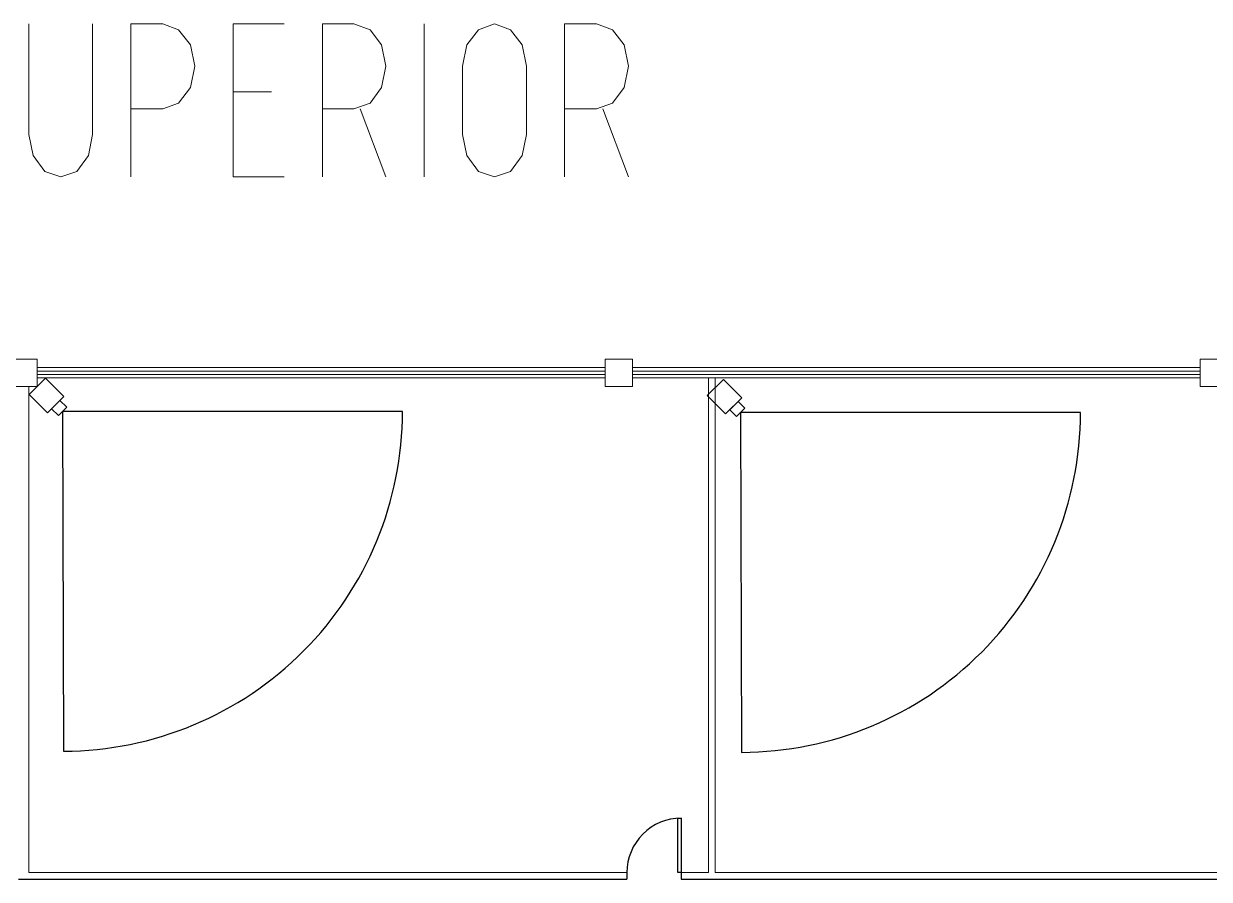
# Model space of a CAD drawing. Header units: millimetres. Extents: x 10.1 to 89.3, y 2.6 to 32.6.
# Drawn here: x 45.31 to 62.75, y 20.06 to 32.64 of the extents above; entities that cross this region are included whole.
import ezdxf

# ---------------------------------------------------------------- set-up
doc = ezdxf.new("R2010")
doc.units = ezdxf.units.MM
doc.layers.add('cameras', color=7, linetype='Continuous')

msp = doc.modelspace()

# ---------------------------------------------------------------- linework, layer by layer
for p, q in [((54.186, 20.156), (54.186, 20.056)), ((54.986, 20.156), (54.986, 20.056)), ((45.236, 20.056), (45.386, 20.056)), ((45.386, 20.056), (54.186, 20.056)), ((54.986, 20.056), (64.286, 20.056))]:
    msp.add_line(p, q)
at = {"color": 1, "lineweight": 0}
for points in [[(45.386, 32.644), (45.386, 31.016), (45.449, 30.703), (45.624, 30.471), (45.856, 30.39), (46.094, 30.471), (46.263, 30.703), (46.325, 31.016), (46.325, 32.644)], [(46.889, 30.39), (46.889, 32.644), (47.359, 32.644)], [(47.359, 31.392), (47.59, 31.473), (47.766, 31.705), (47.828, 32.018), (47.766, 32.331), (47.59, 32.556), (47.359, 32.644)], [(49.143, 30.39), (48.392, 30.39), (48.392, 32.644), (49.143, 32.644)], [(49.707, 30.39), (49.707, 32.644), (50.171, 32.644)], [(50.171, 31.392), (50.408, 31.473), (50.578, 31.705), (50.64, 32.018), (50.578, 32.331), (50.408, 32.556), (50.171, 32.644)], [(51.204, 30.39), (51.204, 32.644)], [(52.707, 32.018), (52.644, 32.331), (52.475, 32.556), (52.237, 32.644), (52.005, 32.556), (51.83, 32.331), (51.767, 32.018)], [(53.27, 30.39), (53.27, 32.644), (53.74, 32.644)], [(53.74, 31.392), (53.972, 31.473), (54.147, 31.705), (54.21, 32.018), (54.147, 32.331), (53.972, 32.556), (53.74, 32.644)], [(51.767, 31.016), (51.767, 32.018)], [(52.707, 32.018), (52.707, 31.016)], [(48.956, 31.642), (48.392, 31.642)], [(47.359, 31.392), (46.889, 31.392)], [(50.171, 31.392), (49.707, 31.392)], [(50.264, 31.392), (50.64, 30.39)], [(53.74, 31.392), (53.27, 31.392)], [(53.834, 31.392), (54.21, 30.39)], [(51.767, 31.016), (51.83, 30.703), (52.005, 30.471), (52.237, 30.39), (52.475, 30.471), (52.644, 30.703), (52.707, 31.016)]]:
    msp.add_lwpolyline(points, dxfattribs=at)
at = {"color": 7, "lineweight": 0}
for points in [[(45.11, 27.308), (45.511, 27.308), (45.511, 27.709), (45.11, 27.709), (45.11, 27.308), (45.11, 27.308)], [(45.511, 27.584), (53.865, 27.584)], [(53.865, 27.308), (54.266, 27.308), (54.266, 27.709), (53.865, 27.709), (53.865, 27.308), (53.865, 27.308)], [(54.266, 27.584), (62.62, 27.584)], [(62.62, 27.308), (63.021, 27.308), (63.021, 27.709), (62.62, 27.709), (62.62, 27.308), (62.62, 27.308)], [(45.511, 27.534), (53.865, 27.534)], [(45.511, 27.484), (53.865, 27.484)], [(45.511, 27.434), (53.865, 27.434)], [(54.266, 27.534), (62.62, 27.534)], [(54.266, 27.484), (62.62, 27.484)], [(54.266, 27.434), (62.62, 27.434)], [(54.986, 20.156), (55.386, 20.156), (55.386, 27.434)], [(55.486, 27.434), (55.486, 20.156), (64.286, 20.156)], [(45.386, 27.308), (45.386, 20.156), (54.186, 20.156)]]:
    msp.add_lwpolyline(points, dxfattribs=at)
msp.add_lwpolyline([(54.986, 20.956), (54.986, 20.156), (54.936, 20.156), (54.937, 20.956), (54.986, 20.956)])
msp.add_arc((54.986, 20.156), 0.8, 90, 180.0454)
at = {"layer": 'cameras', "color": 2}
for p, q in [((50.884, 26.941), (45.884, 26.941)), ((45.884, 26.941), (45.899, 21.941)), ((60.859, 26.924), (55.859, 26.924)), ((55.859, 26.924), (55.874, 21.924))]:
    msp.add_line(p, q, dxfattribs=at)
at = {"layer": 'cameras'}
for points in [[(45.392, 27.189), (45.662, 26.918), (45.901, 27.157), (45.631, 27.428)], [(55.366, 27.172), (55.637, 26.902), (55.876, 27.141), (55.606, 27.411)], [(45.846, 27.102), (45.946, 27.003), (45.822, 26.879), (45.723, 26.979)], [(55.821, 27.086), (55.921, 26.986), (55.797, 26.863), (55.698, 26.962)]]:
    msp.add_lwpolyline(points, close=True, dxfattribs=at)
at = {"layer": 'cameras', "color": 2}
for centre, start, end in [((45.884, 26.941), 315.1755, 0), ((55.859, 26.924), 315.1755, 0), ((45.884, 26.941), 270.1755, 315.1755), ((55.859, 26.924), 270.1755, 315.1755)]:
    msp.add_arc(centre, 5, start, end, dxfattribs=at)

doc.saveas('drawing.dxf')
